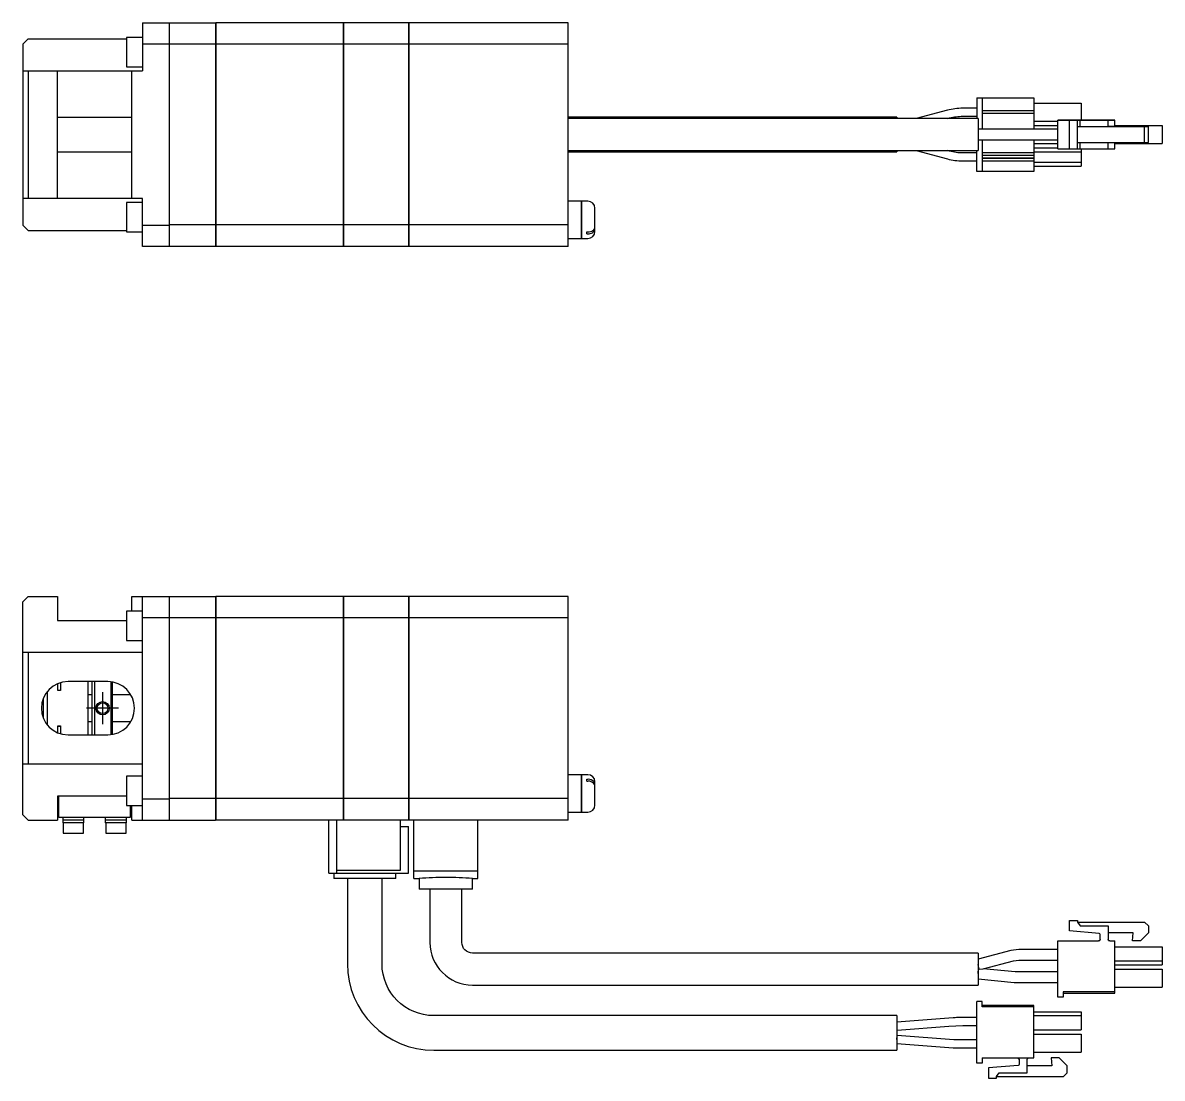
# Model space of a CAD drawing. Extents: x 0 to 870, y -8 to 523.
# Drawn here: x 223.7 to 437.8, y 324.3 to 522.6 of the extents above; entities that cross this region are included whole.
import ezdxf

# ---------------------------------------------------------------- set-up
doc = ezdxf.new("R2010")
doc.units = 0
doc.header["$LTSCALE"] = 0.5
doc.linetypes.add('CENTER', pattern=[50.8, 31.75, -6.35, 6.35, -6.35])
for name, color, linetype in [('MSM_CENTER', 1, 'CENTER'), ('MSM_CONTINUOUS', 7, 'CONTINUOUS'), ('MSM_NARROW', 5, 'CONTINUOUS')]:
    doc.layers.add(name, color=color, linetype=linetype)

msp = doc.modelspace()

# ---------------------------------------------------------------- linework, layer by layer
at = {"layer": 'MSM_CENTER'}
for p, q in [((238.7, 396.84), (238.7, 390.84)), ((241.7, 393.84), (235.7, 393.84))]:
    msp.add_line(p, q, dxfattribs=at)
at = {"layer": 'MSM_CONTINUOUS'}
for p, q in [((246.2, 522.59), (246.2, 513.59)), ((246.2, 522.59), (259.9, 522.59)), ((251.2, 522.59), (251.2, 480.59)), ((259.9, 522.59), (259.9, 480.59)), ((259.95, 522.54), (259.9, 522.54)), ((283.9, 522.59), (259.95, 522.59)), ((259.95, 522.59), (259.95, 480.59)), ((283.9, 522.59), (283.9, 480.59)), ((283.95, 522.54), (283.9, 522.54)), ((296.2, 522.59), (283.95, 522.59)), ((283.95, 522.59), (283.95, 480.59)), ((296.2, 522.59), (296.2, 480.59)), ((296.25, 522.54), (296.2, 522.54)), ((326.2, 522.59), (296.25, 522.59)), ((296.25, 522.59), (296.25, 480.59)), ((326.2, 480.59), (326.2, 522.59)), ((224.7, 519.59), (223.7, 518.59)), ((223.7, 518.59), (223.7, 484.59)), ((224.7, 519.59), (243.2, 519.59)), ((243.2, 519.84), (243.2, 514.34)), ((246.2, 519.84), (243.2, 519.84)), ((251.2, 518.59), (246.2, 518.59)), ((259.9, 518.57), (251.2, 518.57)), ((259.95, 518.31), (259.9, 518.31)), ((283.9, 518.57), (259.95, 518.57)), ((283.95, 518.31), (283.9, 518.31)), ((296.2, 518.57), (283.95, 518.57)), ((296.25, 518.31), (296.2, 518.31)), ((326.2, 518.57), (296.25, 518.57)), ((243.2, 514.34), (246.2, 514.34)), ((223.7, 513.59), (246.2, 513.59)), ((224.7, 513.59), (224.7, 489.59)), ((230.2, 489.59), (230.2, 513.59)), ((244.2, 489.59), (244.2, 513.59)), ((402.95, 508.49), (413.65, 508.49)), ((402.95, 508.49), (402.95, 504.59)), ((403.95, 508.49), (403.95, 502.59)), ((413.65, 508.49), (413.65, 502.59)), ((413.65, 507.49), (422.55, 507.49)), ((422.55, 507.49), (422.55, 504.29)), ((397.44, 506.17), (391.58, 504.59)), ((402.95, 506.54), (400.32, 506.54)), ((413.65, 506.04), (403.95, 506.04)), ((413.65, 505.54), (403.95, 505.54)), ((244.2, 504.81), (230.2, 504.81)), ((387.95, 504.84), (326.2, 504.84)), ((403.2, 504.59), (326.2, 504.59)), ((387.95, 504.84), (387.95, 504.59)), ((397.37, 504.59), (397.83, 504.72)), ((400.32, 505.04), (402.95, 505.04)), ((403.2, 504.59), (403.2, 498.59)), ((413.65, 504.09), (418.2, 504.09)), ((413.65, 503.29), (418.2, 503.29)), ((418.2, 504.29), (425.85, 504.29)), ((419.2, 504.29), (418.2, 504.29)), ((418.2, 498.89), (418.2, 504.29)), ((428.9, 504.29), (419.2, 504.29)), ((420.4, 498.89), (420.4, 504.29)), ((420.4, 504.29), (421.9, 504.29)), ((425.97, 504.29), (420.4, 504.29)), ((421.9, 498.89), (421.9, 504.29)), ((421.9, 504.29), (422.4, 504.29)), ((422.4, 504.29), (427.65, 504.29)), ((422.4, 503.09), (422.4, 504.29)), ((425.85, 504.29), (426.15, 504.29)), ((426.15, 504.29), (425.97, 504.29)), ((427.65, 504.29), (427.95, 504.29)), ((427.65, 503.09), (427.65, 504.29)), ((427.95, 504.29), (428.9, 504.29)), ((428.9, 503.09), (428.9, 504.29)), ((428.9, 503.29), (437.8, 503.29)), ((428.9, 503.29), (437.8, 503.29)), ((428.9, 503.29), (437.8, 503.29)), ((437.8, 503.29), (437.8, 499.89)), ((409.58, 502.59), (403.2, 502.59)), ((410.11, 502.59), (403.2, 502.59)), ((410.84, 502.59), (409.58, 502.59)), ((410.3, 502.59), (410.11, 502.59)), ((418.2, 502.59), (410.3, 502.59)), ((418.2, 502.59), (410.84, 502.59)), ((421.9, 503.09), (422.4, 503.09)), ((421.9, 503.09), (434.5, 503.09)), ((422.4, 503.09), (427.65, 503.09)), ((432.33, 503.09), (427.65, 503.09)), ((427.95, 503.09), (427.65, 503.09)), ((432.2, 503.09), (432.33, 503.09)), ((433.7, 503.09), (432.2, 503.09)), ((435.2, 503.09), (433.7, 503.09)), ((434.5, 500.09), (434.5, 503.09)), ((434.5, 503.09), (435.2, 503.09)), ((435.2, 500.09), (435.2, 503.09)), ((403.2, 500.59), (409.58, 500.59)), ((403.95, 500.59), (403.95, 494.69)), ((409.58, 500.59), (410.84, 500.59)), ((410.84, 500.59), (418.2, 500.59)), ((413.65, 500.59), (413.65, 494.69)), ((413.65, 499.89), (418.2, 499.89)), ((413.65, 499.09), (418.2, 499.09)), ((418.2, 498.89), (420.4, 498.89)), ((420.4, 498.89), (421.9, 498.89)), ((421.9, 500.09), (434.5, 500.09)), ((421.9, 498.89), (422.4, 498.89)), ((422.4, 498.89), (422.4, 500.09)), ((422.4, 498.89), (427.65, 498.89)), ((422.55, 498.89), (422.55, 495.69)), ((427.65, 498.89), (427.65, 500.09)), ((427.65, 498.89), (427.95, 498.89)), ((427.95, 498.89), (428.9, 498.89)), ((428.9, 498.89), (428.9, 500.09)), ((428.9, 499.89), (437.8, 499.89)), ((434.5, 500.09), (435.2, 500.09)), ((230.2, 498.38), (244.2, 498.38)), ((326.2, 498.59), (403.2, 498.59)), ((326.2, 498.34), (387.95, 498.34)), ((387.95, 498.59), (387.95, 498.34)), ((391.58, 498.59), (397.44, 497.02)), ((397.82, 498.47), (397.37, 498.59)), ((402.95, 498.14), (400.32, 498.14)), ((402.95, 494.69), (402.95, 498.59)), ((413.65, 498.19), (403.95, 498.19)), ((413.65, 497.69), (403.95, 497.69)), ((413.65, 497.64), (403.95, 497.64)), ((413.65, 497.14), (403.95, 497.14)), ((413.65, 497.09), (403.95, 497.09)), ((413.65, 498.34), (422.55, 498.34)), ((400.32, 496.64), (402.95, 496.64)), ((413.65, 494.69), (402.95, 494.69)), ((413.65, 496.59), (403.95, 496.59)), ((413.65, 496.44), (422.55, 496.44)), ((413.65, 495.69), (422.55, 495.69)), ((246.2, 489.59), (223.7, 489.59)), ((243.2, 488.84), (243.2, 483.34)), ((246.2, 488.84), (243.2, 488.84)), ((246.2, 480.59), (246.2, 489.59)), ((328.7, 489.09), (326.2, 489.09)), ((328.7, 482.09), (328.7, 489.09)), ((328.75, 489.04), (328.7, 489.04)), ((328.75, 482.09), (328.75, 489.09)), ((329.9, 489.09), (328.75, 489.09)), ((331.2, 483.39), (331.2, 487.79)), ((223.7, 484.59), (224.7, 483.59)), ((246.2, 484.59), (251.2, 484.59)), ((259.9, 484.62), (251.2, 484.62)), ((259.95, 484.88), (259.9, 484.88)), ((283.9, 484.62), (259.95, 484.62)), ((283.95, 484.88), (283.9, 484.88)), ((296.2, 484.62), (283.95, 484.62)), ((296.25, 484.88), (296.2, 484.88)), ((326.2, 484.62), (296.25, 484.62)), ((224.7, 483.59), (243.2, 483.59)), ((243.2, 483.34), (246.2, 483.34)), ((326.2, 482.09), (328.7, 482.09)), ((328.7, 482.14), (328.75, 482.14)), ((328.75, 482.09), (329.9, 482.09)), ((329.7, 482.95), (329.7, 483.3)), ((329.7, 483.3), (329.9, 483.3)), ((329.7, 482.95), (329.9, 482.95)), ((259.9, 480.59), (246.2, 480.59)), ((259.95, 480.64), (259.9, 480.64)), ((283.9, 480.59), (259.95, 480.59)), ((283.95, 480.64), (283.9, 480.64)), ((296.2, 480.59), (283.95, 480.59)), ((296.25, 480.64), (296.2, 480.64)), ((326.2, 480.59), (296.25, 480.59)), ((224.7, 414.84), (223.7, 413.84)), ((223.7, 373.84), (223.7, 413.84)), ((224.7, 414.84), (230.2, 414.84)), ((230.2, 414.84), (230.2, 410.34)), ((244.2, 412.09), (244.2, 414.84)), ((244.2, 414.84), (259.9, 414.84)), ((246.2, 372.84), (246.2, 414.84)), ((251.2, 414.84), (251.2, 372.84)), ((259.9, 414.84), (259.9, 372.84)), ((259.95, 414.79), (259.9, 414.79)), ((259.95, 414.84), (259.95, 372.84)), ((283.9, 414.84), (259.95, 414.84)), ((283.9, 414.84), (283.9, 372.84)), ((283.95, 414.79), (283.9, 414.79)), ((283.95, 414.84), (283.95, 372.84)), ((296.2, 414.84), (283.95, 414.84)), ((296.2, 414.84), (296.2, 372.84)), ((296.25, 414.79), (296.2, 414.79)), ((296.25, 414.84), (296.25, 372.84)), ((326.2, 414.84), (296.25, 414.84)), ((326.2, 372.84), (326.2, 414.84)), ((243.2, 412.09), (243.2, 406.59)), ((246.2, 412.09), (243.2, 412.09)), ((230.2, 410.34), (243.2, 410.34)), ((251.2, 410.84), (246.2, 410.84)), ((259.9, 410.81), (251.2, 410.81)), ((259.95, 410.56), (259.9, 410.56)), ((283.9, 410.81), (259.95, 410.81)), ((283.95, 410.56), (283.9, 410.56)), ((296.2, 410.81), (283.95, 410.81)), ((296.25, 410.56), (296.2, 410.56)), ((326.2, 410.81), (296.25, 410.81)), ((243.2, 406.59), (246.2, 406.59)), ((223.7, 404.34), (246.2, 404.34)), ((224.7, 404.34), (224.7, 383.34)), ((230.3, 397.17), (230.3, 398.47)), ((230.8, 398.64), (230.8, 397.17)), ((239.7, 398.84), (232.2, 398.84)), ((236, 388.84), (236, 398.84)), ((236.7, 398.84), (236.7, 388.84)), ((237.2, 398.84), (237.2, 388.84)), ((240.3, 388.88), (240.3, 398.81)), ((240.5, 398.78), (240.5, 388.91)), ((228.3, 396.97), (228.3, 390.71)), ((230.8, 397.19), (230.3, 397.19)), ((230.8, 397.17), (230.3, 397.17)), ((236.7, 396.34), (236, 396.34)), ((244.03, 396.34), (240.5, 396.34)), ((227.5, 395.09), (227.36, 395.09)), ((227.5, 395.55), (227.5, 392.14)), ((227.36, 392.59), (227.5, 392.59)), ((230.3, 389.22), (230.3, 390.51)), ((230.3, 390.51), (230.8, 390.51)), ((230.3, 390.49), (230.8, 390.49)), ((230.8, 390.51), (230.8, 389.04)), ((236, 391.34), (236.7, 391.34)), ((240.5, 391.34), (244.03, 391.34)), ((232.2, 388.84), (239.7, 388.84)), ((246.2, 383.34), (223.7, 383.34)), ((328.7, 381.34), (326.2, 381.34)), ((328.7, 374.34), (328.7, 381.34)), ((328.75, 381.29), (328.7, 381.29)), ((328.75, 374.34), (328.75, 381.34)), ((329.9, 381.34), (328.75, 381.34)), ((243.2, 381.09), (243.2, 375.59)), ((246.2, 381.09), (243.2, 381.09)), ((329.7, 380.49), (329.9, 380.49)), ((329.7, 380.13), (329.7, 380.49)), ((329.7, 380.13), (329.9, 380.13)), ((331.2, 375.64), (331.2, 380.04)), ((243.2, 377.34), (230.2, 377.34)), ((230.2, 377.34), (230.2, 372.84)), ((230.5, 373.34), (230.5, 377.34)), ((246.2, 376.84), (251.2, 376.84)), ((259.9, 376.87), (251.2, 376.87)), ((259.95, 377.13), (259.9, 377.13)), ((283.9, 376.87), (259.95, 376.87)), ((283.95, 377.13), (283.9, 377.13)), ((296.2, 376.87), (283.95, 376.87)), ((296.25, 377.13), (296.2, 377.13)), ((326.2, 376.87), (296.25, 376.87)), ((243.2, 375.59), (246.2, 375.59)), ((243.9, 375.59), (243.9, 373.34)), ((244.2, 372.84), (244.2, 375.59)), ((223.7, 373.84), (224.7, 372.84)), ((224.7, 372.84), (230.2, 372.84)), ((243.9, 373.34), (230.5, 373.34)), ((231.2, 373.34), (231.2, 372.34)), ((235.2, 372.84), (231.2, 372.84)), ((235.2, 372.34), (235.2, 373.34)), ((239.2, 373.34), (239.2, 372.34)), ((243.2, 372.84), (239.2, 372.84)), ((243.2, 372.34), (243.2, 373.34)), ((244.2, 372.84), (259.9, 372.84)), ((259.95, 372.89), (259.9, 372.89)), ((296.2, 372.84), (259.95, 372.84)), ((281.2, 362.84), (281.2, 372.84)), ((282.7, 362.84), (282.7, 372.84)), ((283.95, 372.89), (283.9, 372.89)), ((294.7, 363.44), (294.7, 372.84)), ((296.25, 372.89), (296.2, 372.89)), ((326.2, 372.84), (296.25, 372.84)), ((297.2, 361.85), (297.2, 372.84)), ((309.2, 361.85), (309.2, 372.84)), ((326.2, 374.34), (328.7, 374.34)), ((328.7, 374.39), (328.75, 374.39)), ((328.75, 374.34), (329.9, 374.34)), ((235.2, 372.34), (231.2, 372.34)), ((231.3, 372.34), (231.3, 370.34)), ((235.1, 370.34), (235.1, 372.34)), ((243.2, 372.34), (239.2, 372.34)), ((239.3, 372.34), (239.3, 370.34)), ((243.1, 370.34), (243.1, 372.34)), ((294.7, 371.64), (296.2, 371.64)), ((296.2, 362.84), (296.2, 371.64)), ((231.3, 370.34), (235.1, 370.34)), ((239.3, 370.34), (243.1, 370.34)), ((281.2, 362.84), (296.2, 362.84)), ((282.13, 362.84), (282.13, 361.84)), ((293.77, 361.84), (282.13, 361.84)), ((282.7, 363.44), (294.7, 363.44)), ((284.7, 361.84), (284.7, 345.84)), ((291.2, 345.84), (291.2, 361.84)), ((293.77, 361.84), (293.77, 362.84)), ((297.2, 363.27), (309.2, 363.27)), ((297.2, 361.85), (298.2, 361.85)), ((298.2, 361.85), (298.2, 359.84)), ((308.2, 361.85), (309.2, 361.85)), ((308.2, 359.84), (308.2, 361.85)), ((308.2, 359.84), (298.2, 359.84)), ((300.2, 359.84), (300.2, 349.84)), ((306.2, 349.84), (306.2, 359.84)), ((420.4, 352.03), (420.4, 353.94)), ((420.4, 353.94), (421.9, 353.94)), ((420.4, 353.94), (421.9, 353.94)), ((421.9, 353.94), (421.9, 353.64)), ((421.9, 353.64), (422.4, 352.94)), ((421.9, 353.64), (422.4, 352.94)), ((421.9, 353.64), (434.5, 353.64)), ((421.9, 353.64), (434.5, 353.64)), ((434.5, 353.64), (435.2, 352.94)), ((434.5, 353.64), (435.2, 352.94)), ((425.97, 351.54), (420.4, 352.03)), ((422.4, 352.94), (427.65, 352.94)), ((422.4, 352.94), (427.65, 352.94)), ((426.15, 350.44), (426.15, 351.34)), ((427.65, 352.94), (427.65, 350.44)), ((432.33, 351.64), (427.65, 351.64)), ((432.2, 350.14), (432.33, 351.64)), ((432.2, 350.14), (432.33, 351.64)), ((435.2, 351.64), (433.7, 350.14)), ((435.2, 352.94), (435.2, 351.64)), ((418.2, 350.14), (425.85, 350.14)), ((418.2, 339.54), (418.2, 350.14)), ((418.2, 350.14), (425.85, 350.14)), ((425.86, 350.14), (425.85, 350.14)), ((427.95, 350.14), (428.9, 350.14)), ((427.95, 350.14), (427.95, 350.14)), ((427.95, 350.14), (428.9, 350.14)), ((428.9, 340.29), (428.9, 350.14)), ((428.9, 349.04), (437.8, 349.04)), ((428.9, 349.04), (437.8, 349.04)), ((433.7, 350.14), (432.2, 350.14)), ((437.8, 349.04), (437.8, 345.64)), ((403.2, 347.84), (308.2, 347.84)), ((409.33, 348.32), (403.2, 346.73)), ((403.2, 347.84), (403.2, 341.84)), ((410.84, 348.52), (409.33, 348.32)), ((418.2, 348.52), (410.84, 348.52)), ((403.42, 344.85), (403.2, 345.69)), ((403.2, 343.99), (403.3, 344.99)), ((403.39, 344.98), (403.3, 344.99)), ((403.42, 344.85), (404.15, 344.91)), ((404.15, 344.91), (409.83, 346.39)), ((410.2, 344.32), (404.15, 344.91)), ((409.83, 346.39), (410.84, 346.52)), ((410.84, 346.52), (418.2, 346.52)), ((428.9, 346.39), (437.8, 346.39)), ((428.9, 345.64), (437.8, 345.64)), ((428.9, 344.84), (437.8, 344.84)), ((428.9, 344.84), (437.8, 344.84)), ((437.8, 344.84), (437.8, 341.44)), ((403.2, 342.99), (410.01, 342.33)), ((410.3, 344.32), (410.2, 344.32)), ((418.2, 344.32), (410.3, 344.32)), ((308.2, 341.84), (403.2, 341.84)), ((410.01, 342.33), (410.3, 342.32)), ((410.3, 342.32), (418.2, 342.32)), ((428.9, 340.54), (419.2, 340.54)), ((419.2, 340.54), (419.2, 339.54)), ((428.9, 341.44), (437.8, 341.44)), ((403.95, 338.74), (402.95, 338.74)), ((402.95, 327.14), (402.95, 338.74)), ((403.95, 337.74), (403.95, 338.74)), ((419.2, 339.54), (418.2, 339.54)), ((419.2, 340.29), (428.9, 340.29)), ((413.65, 337.99), (403.95, 337.99)), ((413.65, 337.74), (403.95, 337.74)), ((413.65, 328.14), (413.65, 337.99)), ((413.65, 336.84), (422.55, 336.84)), ((422.55, 336.84), (422.55, 333.44)), ((387.95, 336.09), (300.95, 336.09)), ((387.95, 336.09), (387.95, 329.59)), ((398.5, 335.68), (387.95, 334.84)), ((388.01, 333.34), (397.69, 334.11)), ((397.69, 334.11), (400.32, 334.22)), ((402.95, 335.72), (399.35, 335.72)), ((400.32, 334.22), (402.95, 334.22)), ((413.65, 336.09), (422.55, 336.09)), ((387.95, 331.59), (388.01, 332.34)), ((388.01, 332.34), (387.95, 332.31)), ((398.63, 331.54), (388.01, 332.34)), ((413.65, 333.44), (422.55, 333.44)), ((413.65, 332.64), (422.55, 332.64)), ((422.55, 332.64), (422.55, 329.24)), ((387.95, 330.84), (398.52, 330.05)), ((402.95, 331.52), (399.33, 331.52)), ((399.33, 330.02), (402.95, 330.02)), ((300.95, 329.59), (387.95, 329.59)), ((403.95, 328.14), (413.65, 328.14)), ((403.95, 328.14), (403.95, 327.14)), ((410.9, 327.84), (410.9, 326.94)), ((412.4, 325.34), (412.4, 327.84)), ((413.65, 329.24), (422.55, 329.24)), ((416.95, 328.14), (417.08, 326.64)), ((418.45, 328.14), (416.95, 328.14)), ((419.95, 326.64), (418.45, 328.14)), ((403.95, 327.14), (402.95, 327.14)), ((410.72, 326.74), (405.15, 326.26)), ((405.15, 326.26), (405.15, 324.34)), ((417.08, 326.64), (412.4, 326.64)), ((419.95, 325.34), (419.95, 326.64)), ((405.15, 324.34), (406.65, 324.34)), ((406.65, 324.64), (407.15, 325.34)), ((406.65, 324.34), (406.65, 324.64)), ((406.65, 324.64), (419.25, 324.64)), ((407.15, 325.34), (412.4, 325.34)), ((419.25, 324.64), (419.95, 325.34))]:
    msp.add_line(p, q, dxfattribs=at)
msp.add_circle((238.7, 393.84), 1.01, dxfattribs=at)
for centre, radius, start, end in [((400.32, 495.39), 11.15, 89.9911, 105.0006), ((400.32, 507.8), 11.15, 255.0015, 270.0068), ((329.9, 487.79), 1.3, 0, 90), ((330.31, 483.95), 0.891, 298.7486, 355.0367), ((330.39, 484.26), 0.809, 303.6126, 357.2927), ((329.92, 484.91), 1.61, 269.2584, 304.7863), ((329.9, 483.39), 1.3, 270, 360), ((329.92, 484.61), 1.66, 269.4455, 299.7231), ((232.2, 393.84), 5, 90, 270), ((239.7, 393.84), 5, 270, 90), ((329.9, 380.04), 1.3, 0, 90), ((329.98, 379.08), 1.41, 41.3743, 92.8178), ((329.99, 378.75), 1.39, 42.8199, 93.04), ((330.45, 379.19), 0.754, 5.8166, 41.8939), ((330.45, 379.54), 0.751, 1.7681, 38.8955), ((329.9, 375.64), 1.3, 270, 360), ((303.21, 301.8), 60.26, 90.0102, 94.77), ((303.19, 301.83), 60.23, 85.2289, 89.9909), ((425.95, 351.34), 0.2, 0, 85), ((308.2, 349.84), 8, 180, 270), ((425.85, 350.44), 0.3, 270, 0), ((425.85, 350.44), 0.3, 270, 0), ((427.95, 350.44), 0.3, 180, 270), ((300.95, 345.84), 16.25, 180, 270), ((399.35, 324.97), 10.75, 90, 94.548), ((388.01, 333.42), 0.0773, 219.0479, 269.5838), ((399.33, 340.77), 10.75, 265.7108, 270)]:
    msp.add_arc(centre, radius, start, end, dxfattribs=at)
at = {"layer": 'MSM_CONTINUOUS', "extrusion": (0, 0, -1)}
for centre, radius, start, end in [((-400.32, 495.39), 9.65, 75.0035, 90.008), ((-400.32, 507.8), 9.65, 269.9899, 284.9986), ((-308.2, 349.84), 2, 270, 0), ((-425.85, 350.44), 0.3, 180, 270), ((-425.85, 350.44), 0.3, 180, 270), ((-427.95, 350.44), 0.3, 270, 0), ((-427.95, 350.44), 0.3, 270, 0), ((-300.95, 345.84), 9.75, 270, 0), ((-399.33, 340.77), 9.25, 270, 274.2892), ((-410.6, 327.84), 0.3, 90, 180), ((-412.7, 327.84), 0.3, 0, 90), ((-410.7, 326.94), 0.2, 180, 265)]:
    msp.add_arc(centre, radius, start, end, dxfattribs=at)
at = {"layer": 'MSM_NARROW'}
msp.add_circle((238.7, 393.84), 1.25, dxfattribs=at)

doc.saveas('drawing.dxf')
